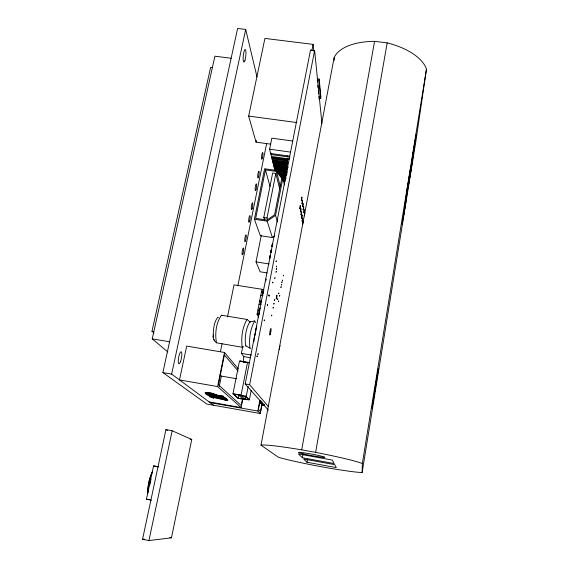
<?xml version="1.0" encoding="UTF-8"?>
<svg xmlns="http://www.w3.org/2000/svg" width="569" height="569" viewBox="0 0 569 569"><rect width="100%" height="100%" fill="white"/><g stroke="black" fill="none" stroke-linecap="round" stroke-linejoin="round"><path stroke-width="0.85" d="M362.126 472.483L362.332 463.543L426.451 69.247A53.948 26.707 9 0 0 387.183 42.874L374.566 41.331A54.105 26.779 8.4 0 0 334.103 57.718L260.993 445.171L278.284 457.177A50.904 2.397 10.5 0 0 316.343 465.812L326.848 467.732A50.769 2.39 10.5 0 0 362.126 472.483L415.982 140.65L426.451 69.247M405.782 200.999L406.757 194.69L405.477 202.856M264.692 404.829L261.306 404.232L260.623 403.478L260.723 402.027M304.906 213.581C304.863 210.146 303.697 218.823 304.714 214.954M243.276 362.311L243.76 356.592L241.377 353.377L242.686 346.749M253.881 341.713L254.051 339.643M255.381 330.553L255.517 328.953M404.972 205.395L405.192 203.894M405.469 201.874L405.846 199.271M254.108 338.946L256.818 326.151M407.141 190.971L407.297 189.783L407.127 190.7M407.482 188.865L407.681 187.357L407.326 189.349M303.234 222.771C303.91 217.941 301.983 224.919 302.978 224.001M402.276 223.311L402.148 224.243L405.156 205.935L405.021 206.881M404.467 209.207L404.858 206.376M405.036 205.715L405.59 201.817M405.804 199.207L405.661 200.196L408.713 181.625L408.563 182.663M407.454 187.905L407.176 189.918L407.461 188.289M405.299 204.556L405.434 203.624L405.32 204.186M408.741 179.975L407.632 188.09M409.125 177.606L408.848 179.569L410.704 167.748L406.743 192.614L407.24 189.769M405.583 202.955L405.725 201.952L403.151 218.034M406.707 194.754L406.97 192.934M407.055 192.621L407.553 189.107M407.575 188.979L407.838 187.101M407.987 186.077L408.087 185.38M408.03 186.397L408.172 185.38L407.205 191.255M410.142 171.354L409.666 174.612M408.243 186.753L408.051 188.069L410.029 175.344M408.912 182.087L408.762 183.133L412.091 162.514M410.1 173.83L409.083 180.928L409.46 178.602M410.768 169.171L410.605 170.295L414.061 148.907L413.891 150.095M411.913 161.191L411.757 162.293L415.278 140.507L411.017 167.435L414.488 145.956L414.324 147.087M412.219 159.092L412.034 160.344L416.095 134.853L412.952 153.95L413.137 152.698M413.286 152.428L414.132 146.845M408.151 184.662L409.73 174.363M410.377 173.182L410.157 174.775L410.363 173.588M410.683 171.02L411.607 164.896M411.572 165.828L410.74 171.397M413.165 155.102L413.364 153.694L409.893 175.245M408.435 182.969L408.784 180.423L408.578 181.383M405.725 201.952L405.818 201.255L405.661 202.073M408.556 181.497L407.831 186.831M408.258 183.318L406.963 191.703M406.124 198.816L406.401 196.91L406.159 198.304M406.913 191.888L405.939 198.204L406.074 197.528M407.795 186.369L408.087 184.534M406.757 192.976L406.309 195.935L406.43 195.331M404.929 205.793L405.185 204.207M405.277 203.353L404.595 207.777L404.972 205.452M406.181 198.56L405.533 202.635M405.341 202.841L405.519 201.718M406.031 198.126L405.085 204.285L407.112 191.931M405.178 203.851L405.484 202.052M405.185 204.285L404.011 211.974M409.801 175.899L413.037 155.998L410.505 172.848M405.754 200.658L406.038 198.937M410.633 171.93L409.822 176.881M282.359 280.403C282.679 279.23 282.153 281.584 282.466 280.41M254.556 336.13L254.798 334.721M362.332 463.543A59.702 3.314 10.5 0 0 315.639 452.369L387.183 42.874M411.92 162.193L412.063 161.368M306.997 462.241L303.661 459.012L334.757 464.674L336.293 467.59L306.997 462.241L307.516 459.283M302.367 457.761L298.419 453.927L332.339 460.086L334.159 463.543L302.367 457.761L302.936 454.546M260.993 445.171A59.88 3.322 10.5 0 1 301.726 449.851L374.566 41.331M319.102 98.096L320.667 98.295L320.916 97.015L319.188 79.112L317.146 78.849M320.667 98.295L318.932 80.442L319.188 79.112M261.996 404.794L260.332 413.521L257.864 411.046L259.855 400.64M260.083 400.74L258.418 409.46L260.467 411.558L261.96 403.741M209.129 401.92L241.121 407.568L242.821 398.869M311.897 50.456L313.085 44.368L264.905 38.422L248.681 116.076L256.029 142.136L270.766 144.17M244.869 399.324L240.893 395.377L238.845 395.021L242.885 398.976L244.869 399.324L245.538 395.889M245.232 399.53L248.689 399.701L245.552 396.501L233.759 393.976L238.34 398.321L245.232 399.53L245.9 396.102M251.221 390.377L249.386 399.858L246.199 396.579L248.212 386.237M268.504 406.714L249.642 384.708L314.621 50.556L310.525 50.044L245.203 383.947L268.419 410.128M238.34 398.321L239.016 394.9M277.487 222.074L275.574 215.402L282.885 178.182L277.174 170.536L264.585 168.751L254.4 219.25L260.339 235.701L272.387 237.522L274.557 236.043M246.199 396.579L241.085 395.178L247.536 362.282L239.485 360.91L232.97 393.762L237.778 398.293L249.386 399.858M258.518 317.04L257.074 314.252L261.868 289.799L263.433 290.048M288.156 167.571L286.506 167.336L286.335 166.525L287.857 158.765L287.352 163.04M262.238 294.287L262.892 290.965L263.845 290.432L263.525 289.692L262.871 293.035L263.191 293.768L262.238 294.287L262.885 295.724L260.773 295.382M260.652 303.618L261.306 300.29M269.713 258.091C271.427 252.437 268.404 257.629 270.133 258.155M270.837 252.352C272.551 246.704 269.528 251.882 271.257 252.416M271.954 246.619C273.661 240.993 270.652 246.157 272.38 246.69M242.586 398.599L241.228 405.533L218.389 384.736L224.406 354.985L238.141 371.024M265.645 280.659L265.972 279.002L265.716 280.837M267.537 219.591L267.01 217.934L275.837 173.453L272.643 173.004L263.781 217.458L264.599 219.94M223.233 396.152L223.503 396.998L223.233 396.152L216.633 394.993C213.638 393.321 207.429 391.721 205.174 392.759M215.224 396.821L225.452 399.41L225.345 399.922L224.015 398.798L224.122 398.279L226.113 398.627L227.756 400.043L227.657 400.555L211.348 397.084L213.581 398.044L213.667 397.518L211.846 396.892M225.246 400.128L225.345 399.616M227.657 400.555L226.007 399.146L226.113 398.627M267.032 272.878L260.125 271.797L256.022 261.911L261.335 235.217M264.485 220.118L264.834 218.382M223.126 396.678L216.526 395.519L216.633 394.993M219.243 386.465L221.341 376.102L220.082 374.857M265.446 169.903L255.68 218.375L266.904 220.047L274.585 214.812L281.733 178.453L276.534 171.482L265.446 169.903L270.019 186.397M289.735 156.155L270.709 153.502L269.628 149.199L271.847 138.167L292.722 141.034M274.948 170.451L270.958 154.512L271.228 153.153M220.452 351.521L222.038 343.726M227.5 316.883L234.023 284.841L263.333 289.507M237.835 285.802L266.683 143.374M217.6 386.564L224.506 352.481L186.689 346.094L179.498 379.936L217.6 386.564L241.121 407.568M256.029 142.136L256.384 140.415M223.503 396.998L205.857 393.904L205.964 393.378M207.365 394.068L208.859 394.331C208.617 396.614 213.795 395.903 215.402 396.813L213.467 395.896L220.772 396.849A5.747 0.576 11 0 1 223.731 397.582C230.872 400.064 204.648 395.853 206.718 394.168M207.45 393.933L206.931 393.428L211.903 394.075L214.513 395.171L207.45 393.933L207.045 392.902L208.972 392.966M171.468 537.812L191.753 439.467L172.172 430.769L165.935 429.638L142.549 539.284L148.936 540.55L171.468 537.812L169.832 537.485M243.546 346.663L242.814 347.367L216.512 342.815C213.994 340.845 212.237 337.766 213.674 334.593M148.936 540.55L172.172 430.769M151.375 500.215L146.418 499.262L153.573 465.883L158.808 466.865M213.638 405.27L171.653 374.11L245.701 29.439L237.614 28.45L162.89 372.588L206.775 404.054L260.332 413.521M153.957 333.014L151.98 331.279L210.637 67.355L212.237 67.562M167.798 351.948L152.236 338.847L214.918 56.189L231.149 58.251M255.566 322.58L254.692 320.987C250.161 328.818 248.845 339.174 249.962 348.136L250.509 348.37M254.692 320.987L249.784 321.869C245.723 328.704 244.563 337.872 245.616 345.732L249.962 348.136M249.784 321.869L250.268 322.168L247.06 319.444C242.273 327.317 240.929 338.022 242.216 347.126L242.814 347.367M247.06 319.444L221.405 315.247C216.099 322.723 214.705 333.861 216.512 342.815M254.4 219.25L267.138 221.149L275.574 215.402M142.549 539.284L144.27 539.092M224.278 397.88L225.331 397.781L223.837 397.062A5.747 0.576 11 0 0 220.879 396.323M146.418 499.262L149.846 499.504M222.685 397.425L216.199 396.252M215.743 395.427L213.674 395.583M211.405 396.159L209.399 396.088L209.741 396.501M318.932 80.442L317.303 80.236L317.474 81.936M248.681 116.076L296.918 122.57M269.628 149.199L290.56 152.108M270.958 154.512L289.934 157.165M271.449 156.468L289.5 158.993M271.655 157.3L288.028 159.597M271.84 158.04L287.317 160.209M272.046 158.865L287.487 161.034M272.302 159.882L287.701 162.044M272.508 160.7L287.871 162.855M272.686 161.411L287.167 163.445M272.892 162.222L287.338 164.256M273.056 162.898L287.473 164.932M273.262 163.701L286.797 165.615M273.49 164.619L286.15 166.404M286.335 166.525L287.985 166.76M273.689 165.415L287.16 167.322M273.824 165.97L287.281 167.869M274.023 166.76L287.445 168.659M274.244 167.627L287.63 169.526M274.4 168.26L286.932 170.031M274.599 169.05L286.918 170.792M274.791 169.825L287.082 171.568M275.823 170.579L287.217 172.194M277.764 171.596L287.381 172.962M277.999 172.563L286.719 173.801M279.059 173.453L286.883 174.562M279.201 174.043L286.143 175.032M279.379 174.797L286.314 175.785M280.41 175.601L285.595 176.34M280.588 176.354L285.766 177.087M281.598 177.094L285.901 177.706M282.629 177.962L286.065 178.453M282.821 178.787L285.396 179.157M282.139 179.406L285.56 179.889M283.234 180.551L284.941 180.8M283.369 181.141L285.076 181.39M263.781 217.458L267.01 217.934M272.437 244.172L272.857 244.236M271.313 249.891L271.74 249.955M270.197 255.63L270.616 255.694M256.022 261.911L269.158 263.952M261.42 292.082L262.828 292.31M259.677 300.98L261.79 301.321M259.03 304.301L261.143 304.643M257.913 309.984L260.026 310.333M257.259 313.32L259.372 313.661M257.074 314.252L259.436 314.636M216.903 395.59L219.627 396.067M212.287 396.287L214.584 396.7M151.98 331.279L153.68 331.563M241.377 353.377L251.477 355.077M152.236 338.847L169.583 341.77M243.76 356.592L250.652 357.759M218.859 397.134L220.267 397.368M221.341 376.102L236.74 378.755M245.203 383.947L249.642 384.708M162.89 372.588L171.653 374.11M259.101 402.112L260.851 402.411M232.97 393.762L241.085 395.178M259.521 400.91L261.221 401.202M259.556 401.842L262.43 402.326M207.564 393.407L213.837 394.509M207.649 393.677L211.846 394.409M216.049 395.149L223.61 396.472M260.623 403.478L264.037 404.075M206.504 394.459L208.773 394.872M264.13 405L261.591 404.552L262.259 405.292L264.777 405.733M224.015 398.798L226.007 399.146M213.581 398.044L209.228 396.7L215.118 397.333L225.345 399.922M210.053 402.603L257.864 411.046M301.726 449.851L315.639 452.369M190.153 439.176L191.753 439.467M209.819 393.108L212.009 393.549M214.122 396.031L208.859 394.331M245.296 362.211L240.26 361.144L248.881 362.816M210.566 395.476L212.187 395.853M153.573 465.883L157.684 466.85M219.072 397.966L222.934 398.969M221.96 396.813L222.884 397.084M212.65 393.712L213.731 394.061M247.536 362.282L249.222 362.794M213.837 339.814L214.421 340.042M213.923 395.732L214.314 395.903M245.616 345.732L246.114 345.952M165.935 429.638L167.556 430.342M218.425 317.538L217.849 317.232C213.503 322.545 213.382 330.475 213.155 337.125M221.405 315.247L222.088 315.624M205.857 393.904C201.924 391.18 215.758 394.31 216.526 395.519M224.506 352.481L238.183 368.719M267.138 221.149L272.387 237.522M275.837 173.453L279.685 188.844M276.534 171.482L280.133 186.091M277.174 170.536L277.594 172.258M245.701 29.439L256.982 76.872M282.885 178.182L284.457 184.939M286.662 168.054L286.833 168.865M287.245 155.814L287.452 156.816M317.815 85.336L318.071 87.889M318.327 90.443L318.676 93.842M318.932 96.389L319.237 99.404M313.085 44.368L313.789 51.295M314.621 50.556L321.933 123.516M334.103 57.718L334.259 60.364M149.576 485.848A15.918 3.627 -77.8 0 1 150.991 479.254M148.018 492.427A11.693 2.696 -77.7 0 1 148.801 482.249A11.693 2.696 -77.7 0 1 152.293 472.505M147.698 493.643A15.918 3.649 -77.7 0 1 152.478 471.367M279.294 349.7A2.973 0.363 -80.5 0 1 279.685 347.446M279.998 346.301A2.973 0.363 -80.5 0 1 280.261 345.803M277.608 299.529L277.764 298.889L277.608 299.529M276.484 266.875L276.626 266.2L276.484 266.875M280.937 287.473L281.072 286.826L280.937 287.473M299.728 208.574C300.325 210.907 300.837 200.302 299.728 208.574M300.354 211.696C300.937 213.987 301.456 203.517 300.354 211.696M300.965 214.741C301.527 217.009 302.082 206.625 300.965 214.741M301.328 200.146C301.911 202.543 302.438 191.888 301.328 200.146M301.549 217.941L301.606 218.574L302.175 214.918L301.549 217.941M267.345 305.375L267.515 304.685L267.345 305.375M301.947 203.325C302.502 205.686 303.071 195.124 301.947 203.325M302.132 220.857L302.189 221.483L302.751 217.863L302.132 220.857M302.544 206.426C303.092 208.716 303.64 198.325 302.544 206.426M303.113 209.655C303.654 211.896 304.209 201.639 303.113 209.655M303.704 212.536C304.23 214.741 304.792 204.598 303.704 212.536M264.244 320.703L264.414 320.034L264.244 320.703M257.003 356.649L257.181 355.966L257.003 356.649M274.791 278.355L274.955 277.729L274.791 278.355M257.899 354.373L258.077 353.705L257.899 354.373M268.696 295.603L268.867 294.962L268.696 295.603M269.087 296.086L269.244 295.432L269.087 296.086M272.722 282.836L272.871 282.196L272.722 282.836M271.612 315.809L271.762 315.176L271.612 315.809M273.106 308.035L273.269 307.416L273.106 308.035M273.867 304.074L274.016 303.448L273.867 304.074M274.585 300.332L274.735 299.707L274.585 300.332M276.036 272.138L276.185 271.513L276.036 272.138M276.328 269.293L276.477 268.668L276.328 269.293M276.242 298.213C276.726 302.054 277.636 289.529 276.242 298.213M278.696 293.682L278.838 293.078L278.696 293.682M279.585 296.036L279.728 295.439L279.585 296.036M281.506 284.984L281.655 284.4L281.506 284.984M281.861 282.466L281.996 281.868L281.861 282.466M278.526 301.641L278.668 301.051L278.526 301.641M276.057 261.512L276.221 260.929L276.057 261.512M283.447 275.816L283.59 275.24L283.447 275.816M404.438 209.136L404.388 209.591L404.474 209.15M372.183 406.849L372.012 408.144L378.371 368.769L372.183 406.849M403.72 213.923L403.592 214.826L406.159 198.908L403.72 213.923M259.364 308.988L258.703 312.338L259.649 311.883L259.315 311.215L259.976 307.836L260.31 308.519L259.364 308.988M223.233 397.823C213.546 397.411 212.82 394.637 223.233 397.823M302.928 453.799A13.329 0.74 10.5 0 0 324.6 457.405A13.329 0.74 10.5 0 0 307.893 453.436A13.329 0.74 10.5 0 0 302.928 453.799M244.997 60.236A6.33 1.259 -84.1 0 0 245.474 49.695A6.33 1.259 -84.1 0 0 243.155 57.391A6.33 1.259 -84.1 0 0 244.997 60.236M180.494 361.664A6.181 1.43 -79.8 0 0 181.305 351.784A6.181 1.43 -79.8 0 0 178.317 359.907A6.181 1.43 -79.8 0 0 180.494 361.664M245.58 240.758A3.428 0.619 -81.6 0 0 246.142 235.047A3.428 0.619 -81.6 0 0 244.777 239.108A3.428 0.619 -81.6 0 0 245.58 240.758M242.977 253.646A3.435 0.619 -81.4 0 0 243.489 247.999A3.435 0.619 -81.4 0 0 242.117 252.273A3.435 0.619 -81.4 0 0 242.977 253.646M256.05 189.356A3.407 0.597 -82.2 0 0 256.427 183.858A3.407 0.597 -82.2 0 0 255.161 188.318A3.407 0.597 -82.2 0 0 256.05 189.356M258.689 176.468A3.4 0.59 -82.3 0 0 258.909 171.248A3.4 0.59 -82.3 0 0 257.7 176.12A3.4 0.59 -82.3 0 0 258.689 176.468M249.642 220.978A3.421 0.612 -81.8 0 0 249.962 215.608A3.421 0.612 -81.8 0 0 248.674 220.324A3.421 0.612 -81.8 0 0 249.642 220.978M262.48 157.784A3.393 0.583 -82.5 0 0 262.693 152.556A3.393 0.583 -82.5 0 0 261.512 157.407A3.393 0.583 -82.5 0 0 262.48 157.784M252.209 208.311A3.414 0.605 -82 0 0 252.572 202.849A3.414 0.605 -82 0 0 251.285 207.408A3.414 0.605 -82 0 0 252.209 208.311M270.375 333.953A3.307 0.448 -80.6 0 0 271 328.569A3.307 0.448 -80.6 0 0 269.798 332.758A3.307 0.448 -80.6 0 0 270.375 333.953"/></g></svg>
